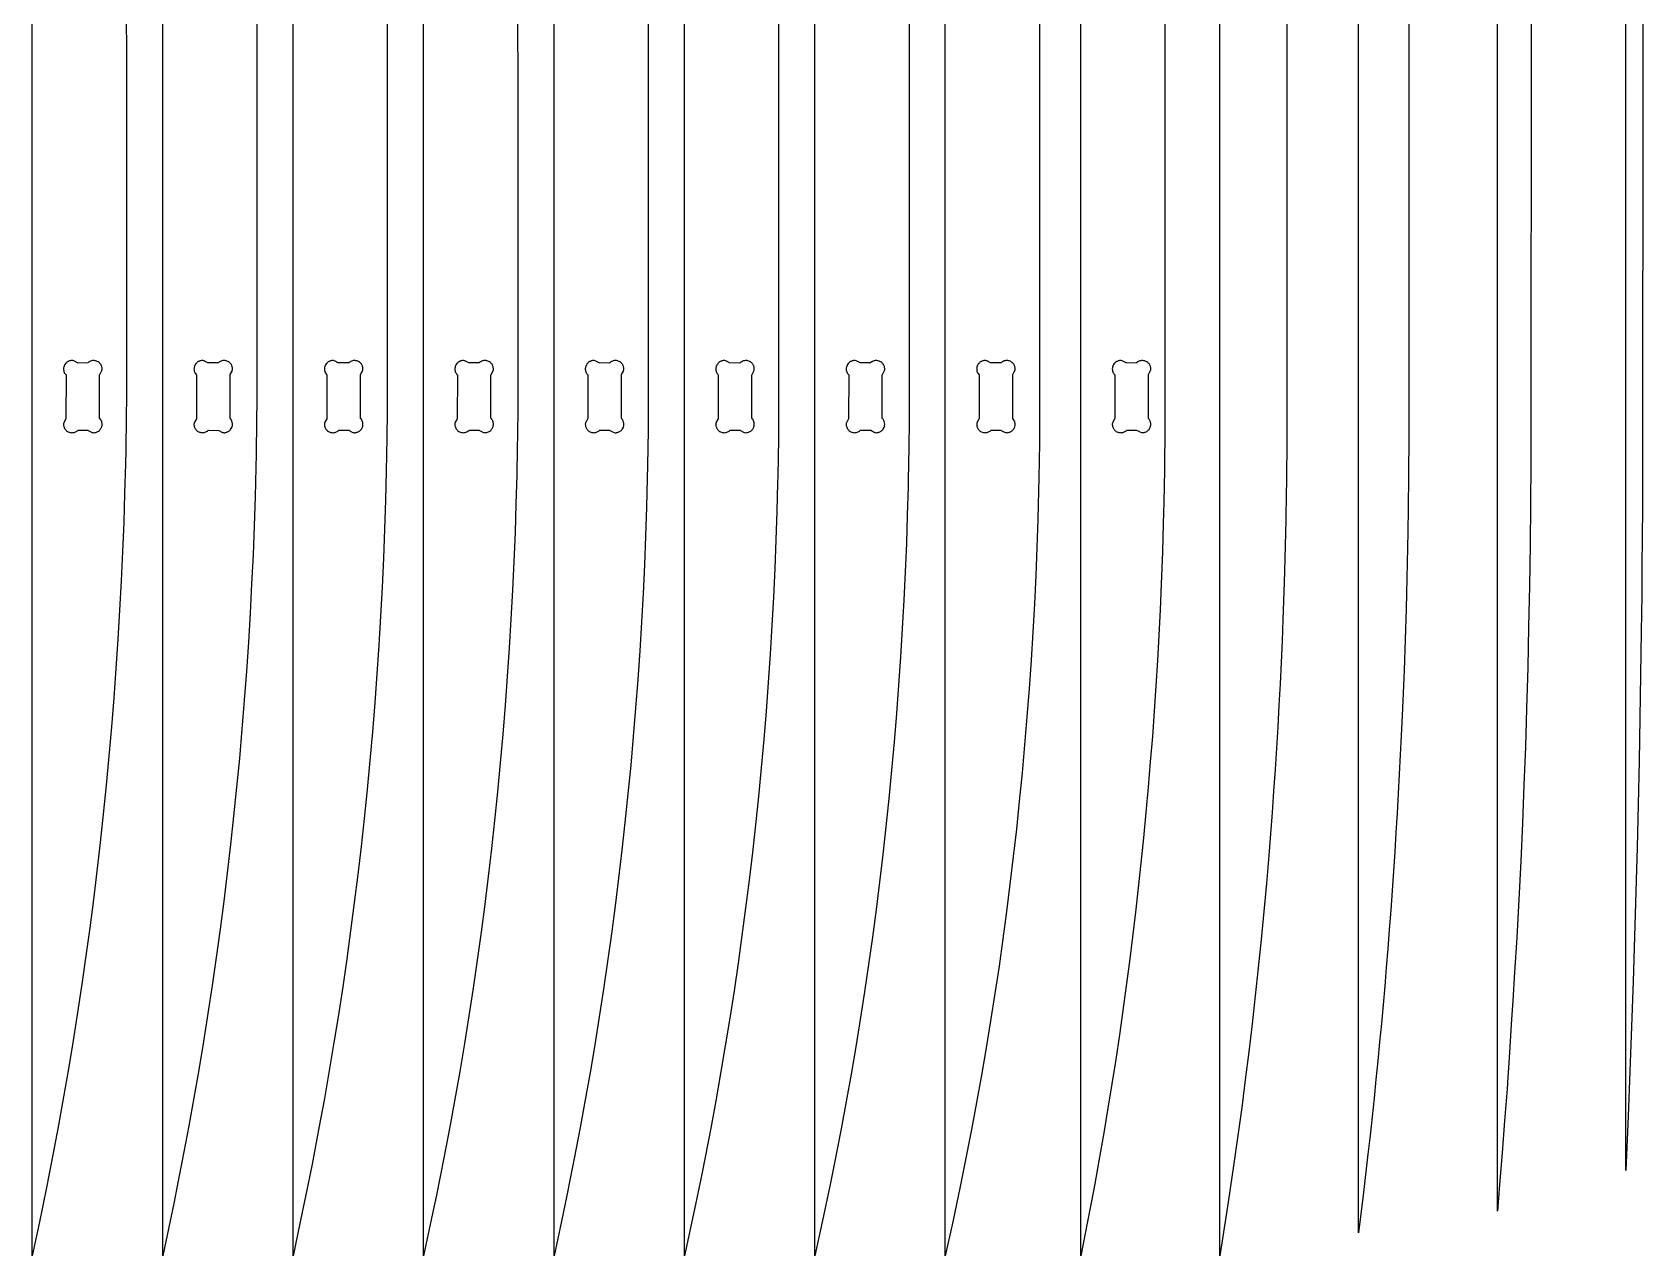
# Model space of a CAD drawing. Extents: x -1558 to 498, y -659 to 1005.
# Drawn here: x -456.2 to -169.1, y 552.1 to 770.1 of the extents above; entities that cross this region are included whole.
import ezdxf

# ---------------------------------------------------------------- set-up
doc = ezdxf.new("R2010")
doc.units = 0
doc.layers.get('0').update_dxf_attribs({"linetype": 'CONTINUOUS'})
doc.layers.add('SECTIONCUTEDGES', color=18, linetype='CONTINUOUS')

msp = doc.modelspace()

# ---------------------------------------------------------------- linework, layer by layer
msp.add_lwpolyline([(-424.79, 711.18), (-424.87, 711.21), (-425.44, 711.52), (-425.49, 711.54), (-425.63, 711.59), (-425.79, 711.61), (-425.94, 711.61), (-426.05, 711.6), (-426.16, 711.58), (-426.27, 711.55), (-426.37, 711.52), (-426.47, 711.47), (-426.57, 711.42), (-426.66, 711.36), (-426.75, 711.3), (-426.84, 711.23), (-426.92, 711.15), (-426.99, 711.07), (-427.1, 710.91), (-427.18, 710.77), (-427.25, 710.62), (-427.27, 710.54), (-427.31, 710.38), (-427.33, 710.22), (-427.34, 710.05), (-427.32, 709.89), (-427.29, 709.73), (-427.24, 709.58), (-427.18, 709.43), (-427.1, 709.3), (-426.97, 709.14), (-426.91, 709.08), (-426.9, 709.05), (-426.92, 701.25), (-427.25, 700.65), (-427.27, 700.61), (-427.32, 700.46), (-427.34, 700.3), (-427.34, 700.15), (-427.33, 700.04), (-427.31, 699.93), (-427.28, 699.83), (-427.24, 699.72), (-427.2, 699.62), (-427.15, 699.52), (-427.09, 699.43), (-427.02, 699.34), (-426.95, 699.25), (-426.88, 699.17), (-426.79, 699.1), (-426.64, 698.99), (-426.49, 698.91), (-426.34, 698.84), (-426.26, 698.82), (-426.1, 698.78), (-426.02, 698.77), (-425.86, 698.75), (-425.7, 698.76), (-425.54, 698.78), (-425.38, 698.82), (-425.23, 698.88), (-425.09, 698.95), (-424.95, 699.04), (-424.86, 699.12), (-424.81, 699.18), (-424.78, 699.19), (-422.94, 699.16), (-422.37, 698.84), (-422.23, 698.79), (-422.07, 698.76), (-421.97, 698.75), (-421.87, 698.75), (-421.76, 698.77), (-421.65, 698.79), (-421.54, 698.82), (-421.44, 698.85), (-421.34, 698.9), (-421.24, 698.95), (-421.15, 699), (-421.06, 699.07), (-420.97, 699.14), (-420.89, 699.22), (-420.82, 699.3), (-420.69, 699.48), (-420.6, 699.66), (-420.53, 699.85), (-420.49, 700.02), (-420.48, 700.16), (-420.48, 700.37), (-420.51, 700.58), (-420.57, 700.78), (-420.62, 700.91), (-420.77, 701.15), (-420.88, 701.26), (-420.91, 701.31), (-420.88, 709.15), (-420.56, 709.71), (-420.51, 709.86), (-420.48, 710.01), (-420.47, 710.17), (-420.48, 710.33), (-420.51, 710.44), (-420.53, 710.54), (-420.57, 710.65), (-420.61, 710.75), (-420.66, 710.85), (-420.72, 710.94), (-420.79, 711.03), (-420.86, 711.11), (-420.93, 711.19), (-421.02, 711.27), (-421.17, 711.38), (-421.32, 711.46), (-421.47, 711.52), (-421.63, 711.57), (-421.79, 711.6), (-421.87, 711.61), (-422.04, 711.61), (-422.2, 711.6), (-422.35, 711.57), (-422.51, 711.52), (-422.65, 711.45), (-422.79, 711.37), (-422.92, 711.28), (-423, 711.19), (-423.01, 711.18)], close=True)
at = {"layer": 'SECTIONCUTEDGES'}
for points in [[(-439.4, 834.26), (-439.39, 705.13), (-439.42, 701.6), (-439.51, 695.61), (-439.56, 693.2), (-439.7, 687.98), (-439.87, 682.77), (-440.07, 677.56), (-440.31, 672.35), (-440.59, 667.14), (-440.9, 661.93), (-441.25, 656.73), (-441.63, 651.52), (-442.05, 646.32), (-442.5, 641.13), (-442.99, 635.93), (-443.52, 630.74), (-444.07, 625.69), (-444.65, 620.63), (-445.27, 615.58), (-445.92, 610.53), (-446.61, 605.49), (-447.34, 600.45), (-448.1, 595.42), (-448.9, 590.4), (-449.73, 585.38), (-450.59, 580.36), (-451.5, 575.35), (-452.79, 568.51), (-453.64, 564.23), (-454.96, 557.81), (-456.17, 552.05), (-456.17, 988.21)], [(-416.15, 833.6), (-416.14, 704.41), (-416.17, 700.91), (-416.26, 694.94), (-416.31, 692.54), (-416.45, 687.35), (-416.62, 682.16), (-416.82, 676.97), (-417.06, 671.79), (-417.34, 666.6), (-417.65, 661.42), (-418, 656.24), (-418.38, 651.06), (-418.8, 645.89), (-419.25, 640.71), (-419.74, 635.55), (-420.27, 630.38), (-420.82, 625.34), (-421.4, 620.31), (-422.02, 615.28), (-422.67, 610.26), (-423.36, 605.24), (-424.09, 600.23), (-424.85, 595.22), (-425.65, 590.22), (-426.48, 585.22), (-427.34, 580.23), (-428.25, 575.24), (-429.42, 569.05), (-430.14, 565.39), (-430.96, 561.4), (-431.6, 558.3), (-432.92, 552.05), (-432.92, 986.17)], [(-392.9, 832.29), (-392.89, 703.7), (-392.9, 702.54), (-392.95, 697.85), (-393.06, 691.88), (-393.2, 686.72), (-393.37, 681.55), (-393.57, 676.39), (-393.81, 671.23), (-394.09, 666.07), (-394.4, 660.91), (-394.75, 655.75), (-395.13, 650.6), (-395.55, 645.45), (-396, 640.3), (-396.49, 635.16), (-397.02, 630.02), (-397.57, 625), (-398.15, 620), (-398.77, 614.99), (-399.42, 609.99), (-400.11, 604.99), (-400.84, 600), (-401.6, 595.02), (-402.4, 590.04), (-403.23, 585.07), (-404.09, 580.1), (-405, 575.14), (-406.29, 568.36), (-407.39, 562.9), (-408.03, 559.81), (-409.67, 552.05), (-409.67, 984.14)], [(-369.65, 830.32), (-369.64, 702.99), (-369.69, 698.35), (-369.72, 695.98), (-369.81, 691.23), (-369.95, 686.08), (-370.12, 680.94), (-370.32, 675.81), (-370.56, 670.67), (-370.84, 665.53), (-371.15, 660.4), (-371.5, 655.27), (-371.88, 650.14), (-372.3, 645.01), (-372.75, 639.89), (-373.24, 634.77), (-373.77, 629.65), (-374.32, 624.66), (-374.9, 619.68), (-375.52, 614.7), (-376.17, 609.72), (-376.86, 604.75), (-377.59, 599.78), (-378.35, 594.82), (-379.15, 589.86), (-379.98, 584.91), (-380.85, 579.97), (-381.75, 575.03), (-382.8, 569.49), (-384.14, 562.85), (-385, 558.75), (-386.42, 552.05), (-386.42, 982.11)], [(-346.39, 828.72), (-346.39, 702.27), (-346.42, 699.2), (-346.51, 692.93), (-346.56, 690.57), (-346.7, 685.45), (-346.87, 680.34), (-347.07, 675.22), (-347.31, 670.11), (-347.59, 665), (-347.9, 659.89), (-348.25, 654.78), (-348.63, 649.68), (-349.05, 644.58), (-349.5, 639.48), (-349.99, 634.38), (-350.52, 629.29), (-351.07, 624.32), (-351.65, 619.36), (-352.27, 614.4), (-352.92, 609.45), (-353.61, 604.5), (-354.34, 599.55), (-355.1, 594.62), (-355.9, 589.68), (-356.73, 584.75), (-357.6, 579.83), (-358.5, 574.92), (-359.55, 569.41), (-360.27, 565.8), (-360.89, 562.8), (-361.85, 558.21), (-363.17, 552.05), (-363.17, 980.07)], [(-323.15, 827.9), (-323.15, 701.45), (-323.18, 697.62), (-323.29, 690.98), (-323.31, 689.81), (-323.45, 684.72), (-323.62, 679.63), (-323.82, 674.54), (-324.06, 669.46), (-324.34, 664.38), (-324.65, 659.3), (-325, 654.22), (-325.38, 649.14), (-325.8, 644.07), (-326.25, 639), (-326.74, 633.93), (-327.27, 628.87), (-327.82, 623.93), (-328.4, 618.99), (-329.02, 614.06), (-329.67, 609.13), (-330.36, 604.21), (-331.09, 599.29), (-331.85, 594.38), (-332.65, 589.48), (-333.48, 584.57), (-334.35, 579.68), (-335.25, 574.79), (-336.78, 566.92), (-337.96, 561.22), (-338.6, 558.18), (-339.92, 552.05), (-339.92, 977.72)], [(-299.9, 825.89), (-299.9, 700.73), (-299.94, 696.17), (-300.04, 690.32), (-300.06, 689.15), (-300.2, 684.08), (-300.37, 679.02), (-300.57, 673.96), (-300.81, 668.9), (-301.09, 663.84), (-301.4, 658.79), (-301.75, 653.73), (-302.13, 648.68), (-302.55, 643.63), (-303, 638.59), (-303.49, 633.54), (-304.02, 628.51), (-304.57, 623.59), (-305.15, 618.67), (-305.77, 613.77), (-306.42, 608.86), (-307.11, 603.96), (-307.84, 599.07), (-308.6, 594.18), (-309.4, 589.3), (-310.23, 584.42), (-311.1, 579.55), (-312, 574.68), (-313.17, 568.64), (-313.89, 565.07), (-315.14, 559.16), (-316.68, 552.05), (-316.68, 975.69)], [(-276.65, 825.06), (-276.65, 699.91), (-276.67, 696.88), (-276.77, 690.71), (-276.81, 688.39), (-276.95, 683.35), (-277.12, 678.32), (-277.32, 673.28), (-277.56, 668.25), (-277.84, 663.22), (-278.15, 658.19), (-278.5, 653.17), (-278.88, 648.14), (-279.3, 643.12), (-279.75, 638.11), (-280.24, 633.09), (-280.77, 628.08), (-281.31, 623.19), (-281.9, 618.31), (-282.52, 613.43), (-283.17, 608.55), (-283.86, 603.68), (-284.59, 598.81), (-285.35, 593.95), (-286.15, 589.09), (-286.98, 584.24), (-287.85, 579.4), (-288.75, 574.56), (-290.04, 567.95), (-290.77, 564.4), (-292.1, 558.12), (-293.43, 552.05), (-293.43, 973.33)], [(-254.32, 823.05), (-254.32, 698.55), (-254.37, 693.4), (-254.39, 692.11), (-254.49, 686.39), (-254.59, 682.59), (-254.74, 677.52), (-254.96, 671.73), (-255.15, 667.2), (-255.38, 662.68), (-255.63, 658.15), (-255.9, 653.63), (-256.2, 649.11), (-256.53, 644.59), (-256.89, 640.08), (-257.27, 635.56), (-257.67, 631.05), (-258.1, 626.54), (-258.56, 622.04), (-259.03, 617.65), (-259.53, 613.27), (-260.05, 608.89), (-260.6, 604.52), (-261.18, 600.14), (-261.78, 595.77), (-262.4, 591.41), (-263.06, 587.05), (-263.74, 582.69), (-264.44, 578.34), (-265.17, 573.99), (-266.05, 568.96), (-266.79, 564.87), (-267.43, 561.47), (-268.12, 557.88), (-269.26, 552.05), (-269.26, 971.3)], [(-232.56, 820.33), (-232.56, 697.72), (-232.62, 689.91), (-232.65, 687.96), (-232.74, 683.22), (-232.9, 676.26), (-233.02, 672.08), (-233.25, 665.47), (-233.4, 661.65), (-233.57, 657.82), (-233.76, 653.99), (-233.96, 650.17), (-234.17, 646.34), (-234.4, 642.52), (-234.65, 638.7), (-234.91, 634.87), (-235.18, 631.05), (-235.47, 627.23), (-235.78, 623.42), (-236.2, 618.41), (-236.65, 613.4), (-237.13, 608.4), (-237.64, 603.4), (-238.18, 598.41), (-238.74, 593.41), (-239.34, 588.43), (-239.96, 583.44), (-240.6, 578.46), (-241.28, 573.48), (-241.98, 568.5), (-243.01, 561.62), (-243.3, 559.7), (-244.51, 552.05), (-244.51, 967.09)], [(-210.8, 817.72), (-210.8, 698.17), (-210.85, 691.01), (-210.91, 685.29), (-210.98, 681), (-211.09, 675.54), (-211.16, 672.81), (-211.3, 667.36), (-211.47, 661.9), (-211.67, 656.45), (-211.77, 653.72), (-212, 648.27), (-212.16, 644.81), (-212.33, 641.35), (-212.51, 637.89), (-212.7, 634.43), (-212.9, 630.97), (-213.11, 627.51), (-213.33, 624.05), (-213.56, 620.59), (-213.79, 617.14), (-214.04, 613.68), (-214.3, 610.23), (-214.57, 606.77), (-214.84, 603.44), (-215.12, 600.11), (-215.41, 596.78), (-215.71, 593.45), (-216.02, 590.12), (-216.34, 586.79), (-216.68, 583.46), (-217.02, 580.14), (-217.37, 576.81), (-217.73, 573.49), (-218.1, 570.17), (-218.95, 562.83), (-219.77, 556.14), (-219.77, 960.82)], [(-189.03, 809.61), (-188.99, 763.61), (-189.05, 705.28), (-189.09, 693.33), (-189.14, 686.04), (-189.21, 678.75), (-189.32, 671.46), (-189.46, 664.17), (-189.63, 656.88), (-189.83, 649.59), (-190.04, 642.78), (-190.29, 635.97), (-190.57, 629.17), (-190.88, 622.36), (-191.22, 615.56), (-191.59, 608.76), (-191.96, 602.62), (-192.27, 597.51), (-192.49, 594.2), (-192.95, 587.32), (-193.19, 583.89), (-193.3, 581.78), (-193.74, 576.09), (-194.18, 570.41), (-194.64, 564.75), (-195.02, 560.02), (-195.02, 952.64)], [(-169.23, 818.12), (-169.12, 759.6), (-169.14, 695.65), (-169.16, 690.47), (-169.18, 685.29), (-169.22, 680.11), (-169.26, 674.93), (-169.31, 669.75), (-169.39, 663.31), (-169.5, 655.61), (-169.63, 647.91), (-169.78, 640.21), (-169.95, 632.51), (-170.14, 624.81), (-170.24, 620.96), (-170.47, 612.95), (-170.59, 608.95), (-170.84, 600.93), (-171.11, 592.92), (-171.4, 584.92), (-171.72, 576.91), (-172.12, 567.28), (-172.12, 944.03)]]:
    msp.add_lwpolyline(points, dxfattribs=at)
for points in [[(-450.53, 699.83), (-450.49, 699.72), (-450.45, 699.62), (-450.4, 699.52), (-450.34, 699.43), (-450.27, 699.34), (-450.2, 699.25), (-450.13, 699.17), (-450.04, 699.1), (-449.89, 698.99), (-449.74, 698.91), (-449.59, 698.84), (-449.43, 698.8), (-449.27, 698.77), (-449.11, 698.75), (-448.95, 698.76), (-448.87, 698.77), (-448.71, 698.8), (-448.55, 698.85), (-448.41, 698.91), (-448.34, 698.95), (-448.2, 699.04), (-448.12, 699.11), (-448.05, 699.19), (-446.27, 699.19), (-446.19, 699.16), (-445.63, 698.85), (-445.54, 698.81), (-445.35, 698.76), (-445.2, 698.75), (-445, 698.77), (-444.85, 698.8), (-444.7, 698.85), (-444.62, 698.88), (-444.48, 698.95), (-444.35, 699.04), (-444.2, 699.16), (-444.12, 699.24), (-444.05, 699.33), (-443.98, 699.42), (-443.92, 699.52), (-443.87, 699.62), (-443.82, 699.72), (-443.78, 699.83), (-443.76, 699.94), (-443.73, 700.06), (-443.72, 700.17), (-443.72, 700.37), (-443.74, 700.53), (-443.78, 700.69), (-443.84, 700.85), (-443.92, 701), (-443.96, 701.07), (-444.06, 701.2), (-444.13, 701.26), (-444.16, 701.31), (-444.16, 709.08), (-444.14, 709.13), (-443.81, 709.71), (-443.76, 709.86), (-443.73, 710.01), (-443.72, 710.17), (-443.73, 710.33), (-443.76, 710.44), (-443.78, 710.54), (-443.82, 710.65), (-443.86, 710.75), (-443.91, 710.85), (-443.97, 710.94), (-444.04, 711.03), (-444.11, 711.11), (-444.18, 711.19), (-444.27, 711.27), (-444.42, 711.38), (-444.57, 711.46), (-444.72, 711.52), (-444.88, 711.57), (-444.96, 711.59), (-445.12, 711.61), (-445.29, 711.61), (-445.45, 711.6), (-445.6, 711.57), (-445.76, 711.52), (-445.9, 711.45), (-445.97, 711.41), (-446.11, 711.33), (-446.19, 711.26), (-446.26, 711.18), (-448.03, 711.17), (-448.12, 711.2), (-448.64, 711.5), (-448.78, 711.56), (-448.93, 711.6), (-448.99, 711.61), (-449.14, 711.62), (-449.3, 711.6), (-449.41, 711.58), (-449.52, 711.55), (-449.62, 711.52), (-449.72, 711.47), (-449.82, 711.42), (-449.91, 711.36), (-450, 711.3), (-450.09, 711.23), (-450.17, 711.15), (-450.24, 711.07), (-450.35, 710.91), (-450.43, 710.77), (-450.5, 710.62), (-450.55, 710.46), (-450.58, 710.3), (-450.59, 710.13), (-450.58, 709.97), (-450.56, 709.81), (-450.52, 709.66), (-450.46, 709.51), (-450.39, 709.36), (-450.3, 709.23), (-450.17, 709.1), (-450.15, 709.05), (-450.16, 701.26), (-450.5, 700.65), (-450.55, 700.51), (-450.58, 700.36), (-450.59, 700.25), (-450.59, 700.15), (-450.58, 700.04), (-450.56, 699.93)], [(-403.84, 699.43), (-403.77, 699.34), (-403.7, 699.25), (-403.63, 699.17), (-403.54, 699.1), (-403.39, 698.99), (-403.24, 698.91), (-403.09, 698.84), (-402.93, 698.8), (-402.77, 698.77), (-402.61, 698.75), (-402.53, 698.75), (-402.37, 698.77), (-402.21, 698.8), (-402.05, 698.85), (-401.98, 698.88), (-401.84, 698.95), (-401.7, 699.04), (-401.63, 699.11), (-401.58, 699.17), (-401.54, 699.19), (-399.74, 699.18), (-399.7, 699.16), (-399.17, 698.87), (-399.03, 698.81), (-398.88, 698.77), (-398.77, 698.75), (-398.62, 698.75), (-398.51, 698.77), (-398.4, 698.79), (-398.29, 698.82), (-398.19, 698.85), (-398.09, 698.9), (-397.99, 698.95), (-397.9, 699), (-397.81, 699.07), (-397.72, 699.14), (-397.64, 699.22), (-397.57, 699.3), (-397.5, 699.39), (-397.42, 699.53), (-397.34, 699.67), (-397.31, 699.75), (-397.26, 699.91), (-397.23, 700.07), (-397.22, 700.23), (-397.23, 700.4), (-397.25, 700.56), (-397.29, 700.71), (-397.35, 700.86), (-397.42, 701), (-397.51, 701.14), (-397.57, 701.21), (-397.64, 701.27), (-397.66, 701.31), (-397.65, 709.1), (-397.59, 709.23), (-397.31, 709.71), (-397.29, 709.76), (-397.25, 709.91), (-397.24, 709.96), (-397.22, 710.11), (-397.22, 710.22), (-397.24, 710.33), (-397.26, 710.44), (-397.28, 710.54), (-397.32, 710.65), (-397.36, 710.75), (-397.41, 710.85), (-397.47, 710.94), (-397.54, 711.03), (-397.61, 711.11), (-397.68, 711.19), (-397.77, 711.27), (-397.85, 711.33), (-397.99, 711.42), (-398.14, 711.49), (-398.3, 711.55), (-398.46, 711.59), (-398.62, 711.61), (-398.79, 711.61), (-398.95, 711.6), (-399.1, 711.57), (-399.26, 711.52), (-399.4, 711.45), (-399.47, 711.41), (-399.61, 711.33), (-399.77, 711.18), (-401.57, 711.18), (-401.62, 711.21), (-402.19, 711.52), (-402.33, 711.58), (-402.49, 711.61), (-402.54, 711.61), (-402.69, 711.61), (-402.8, 711.6), (-402.91, 711.58), (-403.02, 711.55), (-403.12, 711.52), (-403.22, 711.47), (-403.32, 711.42), (-403.41, 711.36), (-403.5, 711.3), (-403.59, 711.23), (-403.67, 711.15), (-403.74, 711.07), (-403.85, 710.91), (-403.9, 710.84), (-403.97, 710.69), (-404.02, 710.54), (-404.06, 710.38), (-404.08, 710.3), (-404.09, 710.13), (-404.08, 709.97), (-404.06, 709.81), (-404.04, 709.73), (-403.99, 709.58), (-403.93, 709.43), (-403.85, 709.3), (-403.71, 709.13), (-403.66, 709.09), (-403.65, 709.06), (-403.65, 701.29), (-403.67, 701.25), (-404, 700.65), (-404.05, 700.51), (-404.08, 700.36), (-404.09, 700.2), (-404.08, 700.04), (-404.06, 699.93), (-404.03, 699.83), (-403.99, 699.72), (-403.95, 699.62), (-403.9, 699.52)], [(-380.59, 699.43), (-380.52, 699.34), (-380.45, 699.25), (-380.38, 699.17), (-380.29, 699.1), (-380.14, 698.99), (-379.99, 698.91), (-379.84, 698.84), (-379.68, 698.8), (-379.52, 698.77), (-379.36, 698.75), (-379.2, 698.76), (-379.04, 698.78), (-378.88, 698.82), (-378.73, 698.88), (-378.66, 698.91), (-378.52, 699), (-378.38, 699.11), (-378.32, 699.17), (-378.28, 699.19), (-376.52, 699.19), (-376.44, 699.16), (-375.88, 698.85), (-375.69, 698.78), (-375.6, 698.76), (-375.5, 698.75), (-375.33, 698.76), (-375.17, 698.78), (-375.02, 698.82), (-374.87, 698.88), (-374.73, 698.95), (-374.6, 699.04), (-374.45, 699.16), (-374.37, 699.24), (-374.3, 699.33), (-374.23, 699.42), (-374.17, 699.52), (-374.12, 699.62), (-374.07, 699.72), (-374.03, 699.83), (-374.01, 699.94), (-373.99, 700.06), (-373.97, 700.17), (-373.97, 700.37), (-373.99, 700.53), (-374.03, 700.69), (-374.09, 700.85), (-374.17, 701), (-374.26, 701.14), (-374.34, 701.23), (-374.4, 701.28), (-374.41, 701.31), (-374.41, 709.05), (-374.39, 709.12), (-374.09, 709.67), (-374.02, 709.81), (-374.01, 709.86), (-373.98, 710.01), (-373.97, 710.17), (-373.99, 710.33), (-374.01, 710.44), (-374.03, 710.54), (-374.07, 710.65), (-374.11, 710.75), (-374.16, 710.85), (-374.22, 710.94), (-374.29, 711.03), (-374.36, 711.11), (-374.43, 711.19), (-374.52, 711.27), (-374.67, 711.38), (-374.82, 711.46), (-374.97, 711.52), (-375.13, 711.57), (-375.29, 711.6), (-375.37, 711.61), (-375.54, 711.61), (-375.7, 711.6), (-375.78, 711.59), (-375.93, 711.55), (-376.08, 711.49), (-376.22, 711.41), (-376.29, 711.37), (-376.44, 711.25), (-376.51, 711.18), (-378.34, 711.19), (-378.94, 711.52), (-378.99, 711.54), (-379.13, 711.59), (-379.29, 711.61), (-379.44, 711.61), (-379.55, 711.6), (-379.66, 711.58), (-379.77, 711.55), (-379.87, 711.52), (-379.97, 711.47), (-380.07, 711.42), (-380.16, 711.36), (-380.25, 711.3), (-380.34, 711.23), (-380.42, 711.15), (-380.49, 711.07), (-380.6, 710.91), (-380.65, 710.84), (-380.72, 710.69), (-380.77, 710.54), (-380.81, 710.38), (-380.84, 710.22), (-380.84, 710.05), (-380.82, 709.89), (-380.81, 709.81), (-380.77, 709.66), (-380.71, 709.51), (-380.64, 709.36), (-380.55, 709.23), (-380.47, 709.14), (-380.44, 709.11), (-380.41, 709.08), (-380.4, 709.05), (-380.42, 701.25), (-380.5, 701.1), (-380.68, 700.78), (-380.77, 700.61), (-380.82, 700.46), (-380.84, 700.3), (-380.84, 700.15), (-380.83, 700.04), (-380.81, 699.93), (-380.78, 699.83), (-380.74, 699.72), (-380.7, 699.62), (-380.65, 699.52)], [(-357.34, 699.43), (-357.27, 699.34), (-357.2, 699.25), (-357.13, 699.17), (-357.04, 699.1), (-356.89, 698.99), (-356.74, 698.91), (-356.59, 698.84), (-356.43, 698.8), (-356.35, 698.78), (-356.19, 698.76), (-356.03, 698.75), (-355.87, 698.77), (-355.79, 698.78), (-355.63, 698.82), (-355.48, 698.88), (-355.34, 698.95), (-355.2, 699.04), (-355.11, 699.12), (-355.05, 699.19), (-355.03, 699.19), (-353.26, 699.19), (-353.21, 699.17), (-352.75, 698.92), (-352.57, 698.82), (-352.43, 698.78), (-352.27, 698.75), (-352.12, 698.75), (-352.01, 698.77), (-351.9, 698.79), (-351.79, 698.82), (-351.69, 698.85), (-351.59, 698.9), (-351.49, 698.95), (-351.4, 699), (-351.31, 699.07), (-351.22, 699.14), (-351.14, 699.22), (-351.07, 699.3), (-350.96, 699.44), (-350.81, 699.75), (-350.75, 699.96), (-350.73, 700.19), (-350.73, 700.43), (-350.76, 700.58), (-350.85, 700.87), (-350.97, 701.08), (-351.15, 701.29), (-351.16, 701.31), (-351.16, 709.07), (-351.14, 709.13), (-350.81, 709.71), (-350.76, 709.86), (-350.73, 710.01), (-350.72, 710.17), (-350.74, 710.33), (-350.76, 710.44), (-350.78, 710.54), (-350.82, 710.65), (-350.86, 710.75), (-350.92, 710.85), (-350.97, 710.94), (-351.04, 711.03), (-351.11, 711.11), (-351.19, 711.19), (-351.27, 711.27), (-351.42, 711.38), (-351.57, 711.46), (-351.72, 711.52), (-351.88, 711.57), (-352.04, 711.6), (-352.2, 711.61), (-352.37, 711.61), (-352.45, 711.6), (-352.6, 711.57), (-352.76, 711.52), (-352.9, 711.45), (-353.04, 711.37), (-353.19, 711.26), (-353.25, 711.19), (-353.28, 711.17), (-355.05, 711.18), (-355.12, 711.21), (-355.69, 711.52), (-355.83, 711.58), (-355.99, 711.61), (-356.04, 711.61), (-356.19, 711.61), (-356.3, 711.6), (-356.41, 711.58), (-356.52, 711.55), (-356.62, 711.52), (-356.72, 711.47), (-356.82, 711.42), (-356.91, 711.36), (-357, 711.3), (-357.09, 711.23), (-357.17, 711.15), (-357.24, 711.07), (-357.31, 710.98), (-357.4, 710.84), (-357.47, 710.69), (-357.52, 710.54), (-357.55, 710.46), (-357.58, 710.3), (-357.59, 710.22), (-357.59, 710.05), (-357.58, 709.89), (-357.54, 709.73), (-357.49, 709.58), (-357.43, 709.43), (-357.39, 709.36), (-357.3, 709.23), (-357.22, 709.14), (-357.18, 709.11), (-357.15, 709.07), (-357.15, 709.05), (-357.15, 701.29), (-357.2, 701.18), (-357.47, 700.7), (-357.54, 700.56), (-357.58, 700.41), (-357.59, 700.25), (-357.58, 700.04), (-357.56, 699.93), (-357.53, 699.83), (-357.49, 699.72), (-357.45, 699.62), (-357.4, 699.52)], [(-334.34, 700.15), (-334.33, 700.04), (-334.31, 699.93), (-334.28, 699.83), (-334.24, 699.72), (-334.2, 699.62), (-334.15, 699.52), (-334.09, 699.43), (-334.02, 699.34), (-333.95, 699.25), (-333.88, 699.17), (-333.79, 699.1), (-333.64, 698.99), (-333.49, 698.91), (-333.34, 698.84), (-333.19, 698.8), (-333.02, 698.77), (-332.94, 698.76), (-332.78, 698.75), (-332.62, 698.77), (-332.54, 698.78), (-332.38, 698.82), (-332.23, 698.88), (-332.09, 698.95), (-331.95, 699.04), (-331.86, 699.12), (-331.8, 699.19), (-331.78, 699.19), (-329.98, 699.18), (-329.94, 699.16), (-329.38, 698.85), (-329.2, 698.78), (-329, 698.75), (-328.83, 698.76), (-328.67, 698.78), (-328.52, 698.82), (-328.37, 698.88), (-328.23, 698.95), (-328.1, 699.04), (-327.95, 699.16), (-327.87, 699.24), (-327.8, 699.33), (-327.73, 699.42), (-327.67, 699.52), (-327.62, 699.62), (-327.57, 699.72), (-327.53, 699.83), (-327.51, 699.94), (-327.49, 700.06), (-327.47, 700.17), (-327.47, 700.37), (-327.5, 700.53), (-327.53, 700.69), (-327.59, 700.85), (-327.67, 701), (-327.76, 701.14), (-327.84, 701.23), (-327.9, 701.29), (-327.91, 701.31), (-327.91, 709.09), (-327.88, 709.14), (-327.61, 709.62), (-327.54, 709.76), (-327.5, 709.91), (-327.47, 710.06), (-327.47, 710.22), (-327.49, 710.33), (-327.51, 710.44), (-327.53, 710.54), (-327.57, 710.65), (-327.61, 710.75), (-327.67, 710.85), (-327.72, 710.94), (-327.79, 711.03), (-327.86, 711.11), (-327.94, 711.19), (-328.02, 711.27), (-328.17, 711.38), (-328.32, 711.46), (-328.47, 711.52), (-328.63, 711.57), (-328.79, 711.6), (-328.95, 711.61), (-329.12, 711.61), (-329.28, 711.59), (-329.43, 711.55), (-329.58, 711.49), (-329.72, 711.41), (-329.79, 711.37), (-330.03, 711.17), (-331.87, 711.21), (-332.44, 711.52), (-332.58, 711.58), (-332.74, 711.61), (-332.89, 711.62), (-333.05, 711.6), (-333.16, 711.58), (-333.27, 711.55), (-333.37, 711.52), (-333.47, 711.47), (-333.57, 711.42), (-333.66, 711.36), (-333.75, 711.3), (-333.84, 711.23), (-333.92, 711.15), (-333.99, 711.07), (-334.06, 710.98), (-334.15, 710.84), (-334.22, 710.69), (-334.25, 710.62), (-334.3, 710.46), (-334.33, 710.3), (-334.34, 710.13), (-334.34, 710.05), (-334.33, 709.89), (-334.29, 709.73), (-334.27, 709.66), (-334.21, 709.51), (-334.14, 709.36), (-334.05, 709.23), (-333.99, 709.15), (-333.91, 709.08), (-333.9, 709.05), (-333.9, 701.3), (-333.92, 701.24), (-334.2, 700.74), (-334.27, 700.61), (-334.29, 700.56), (-334.33, 700.41), (-334.34, 700.25)], [(-310.84, 699.43), (-310.77, 699.34), (-310.7, 699.25), (-310.63, 699.17), (-310.54, 699.1), (-310.39, 698.99), (-310.24, 698.91), (-310.09, 698.84), (-309.94, 698.8), (-309.77, 698.77), (-309.61, 698.75), (-309.45, 698.76), (-309.29, 698.78), (-309.13, 698.82), (-308.98, 698.88), (-308.84, 698.95), (-308.7, 699.04), (-308.55, 699.19), (-308.54, 699.19), (-306.77, 699.19), (-306.73, 699.18), (-306.12, 698.84), (-305.98, 698.79), (-305.88, 698.77), (-305.72, 698.75), (-305.62, 698.75), (-305.51, 698.77), (-305.4, 698.79), (-305.29, 698.82), (-305.19, 698.85), (-305.09, 698.9), (-304.99, 698.95), (-304.9, 699), (-304.81, 699.07), (-304.72, 699.14), (-304.64, 699.22), (-304.57, 699.3), (-304.42, 699.52), (-304.34, 699.69), (-304.28, 699.84), (-304.24, 700.04), (-304.23, 700.27), (-304.24, 700.5), (-304.3, 700.73), (-304.32, 700.8), (-304.43, 701.02), (-304.52, 701.15), (-304.57, 701.21), (-304.64, 701.27), (-304.66, 701.3), (-304.66, 709.09), (-304.63, 709.14), (-304.31, 709.71), (-304.26, 709.86), (-304.23, 710.01), (-304.22, 710.11), (-304.22, 710.22), (-304.24, 710.33), (-304.26, 710.44), (-304.28, 710.54), (-304.32, 710.65), (-304.36, 710.75), (-304.42, 710.85), (-304.47, 710.94), (-304.54, 711.03), (-304.61, 711.11), (-304.69, 711.19), (-304.77, 711.27), (-304.92, 711.38), (-305.07, 711.46), (-305.22, 711.52), (-305.38, 711.57), (-305.46, 711.59), (-305.62, 711.61), (-305.79, 711.61), (-305.95, 711.6), (-306.03, 711.59), (-306.18, 711.55), (-306.33, 711.49), (-306.47, 711.41), (-306.54, 711.37), (-306.69, 711.26), (-306.75, 711.19), (-306.77, 711.18), (-308.55, 711.18), (-308.6, 711.2), (-309.19, 711.52), (-309.33, 711.58), (-309.49, 711.61), (-309.64, 711.62), (-309.8, 711.6), (-309.91, 711.58), (-310.02, 711.55), (-310.12, 711.52), (-310.22, 711.47), (-310.32, 711.42), (-310.41, 711.36), (-310.5, 711.3), (-310.59, 711.23), (-310.67, 711.15), (-310.74, 711.07), (-310.85, 710.91), (-310.93, 710.77), (-311, 710.62), (-311.05, 710.46), (-311.08, 710.3), (-311.09, 710.13), (-311.09, 710.05), (-311.08, 709.89), (-311.04, 709.73), (-310.99, 709.58), (-310.93, 709.43), (-310.85, 709.3), (-310.7, 709.12), (-310.68, 709.11), (-310.65, 709.06), (-310.66, 701.27), (-310.68, 701.22), (-311, 700.65), (-311.04, 700.56), (-311.08, 700.41), (-311.09, 700.3), (-311.09, 700.15), (-311.08, 700.04), (-311.06, 699.93), (-311.03, 699.83), (-310.99, 699.72), (-310.95, 699.62), (-310.9, 699.52)], [(-287.59, 699.43), (-287.52, 699.34), (-287.45, 699.25), (-287.38, 699.17), (-287.29, 699.1), (-287.14, 698.99), (-286.99, 698.91), (-286.84, 698.84), (-286.69, 698.8), (-286.52, 698.77), (-286.36, 698.75), (-286.2, 698.76), (-286.04, 698.78), (-285.88, 698.82), (-285.73, 698.88), (-285.59, 698.95), (-285.45, 699.04), (-285.38, 699.1), (-285.29, 699.19), (-283.51, 699.19), (-283.46, 699.17), (-282.87, 698.84), (-282.73, 698.79), (-282.58, 698.76), (-282.42, 698.75), (-282.26, 698.77), (-282.15, 698.79), (-282.04, 698.82), (-281.94, 698.85), (-281.84, 698.9), (-281.74, 698.95), (-281.65, 699), (-281.56, 699.07), (-281.47, 699.14), (-281.39, 699.22), (-281.32, 699.3), (-281.17, 699.52), (-281.1, 699.66), (-281.05, 699.8), (-281, 700.01), (-280.98, 700.16), (-280.99, 700.42), (-281.04, 700.7), (-281.14, 700.94), (-281.25, 701.12), (-281.41, 701.3), (-281.41, 701.31), (-281.41, 709.08), (-281.39, 709.13), (-281.14, 709.58), (-281.04, 709.76), (-281, 709.91), (-280.97, 710.06), (-280.97, 710.22), (-280.99, 710.33), (-281.01, 710.44), (-281.03, 710.54), (-281.07, 710.65), (-281.11, 710.75), (-281.17, 710.85), (-281.22, 710.94), (-281.29, 711.03), (-281.36, 711.11), (-281.44, 711.19), (-281.52, 711.27), (-281.61, 711.33), (-281.74, 711.42), (-281.89, 711.49), (-282.05, 711.55), (-282.13, 711.57), (-282.29, 711.6), (-282.45, 711.61), (-282.62, 711.61), (-282.78, 711.59), (-282.93, 711.55), (-283.08, 711.49), (-283.22, 711.41), (-283.36, 711.33), (-283.44, 711.26), (-283.49, 711.19), (-283.52, 711.18), (-285.31, 711.18), (-285.37, 711.2), (-285.89, 711.5), (-285.99, 711.54), (-286.14, 711.59), (-286.24, 711.61), (-286.39, 711.62), (-286.55, 711.6), (-286.66, 711.58), (-286.77, 711.55), (-286.87, 711.52), (-286.97, 711.47), (-287.07, 711.42), (-287.17, 711.36), (-287.25, 711.3), (-287.34, 711.23), (-287.42, 711.15), (-287.49, 711.07), (-287.6, 710.91), (-287.68, 710.77), (-287.75, 710.62), (-287.8, 710.46), (-287.83, 710.3), (-287.84, 710.13), (-287.83, 709.97), (-287.81, 709.81), (-287.79, 709.73), (-287.74, 709.58), (-287.68, 709.43), (-287.6, 709.3), (-287.4, 709.05), (-287.4, 701.31), (-287.41, 701.27), (-287.45, 701.18), (-287.77, 700.61), (-287.82, 700.46), (-287.83, 700.41), (-287.84, 700.25), (-287.84, 700.15), (-287.83, 700.04), (-287.81, 699.93), (-287.78, 699.83), (-287.74, 699.72), (-287.7, 699.62), (-287.65, 699.52)], [(-261.13, 711.18), (-261.19, 711.2), (-261.77, 711.52), (-261.92, 711.58), (-262.07, 711.61), (-262.22, 711.62), (-262.38, 711.6), (-262.49, 711.58), (-262.6, 711.55), (-262.7, 711.52), (-262.8, 711.47), (-262.9, 711.42), (-263, 711.36), (-263.08, 711.3), (-263.17, 711.23), (-263.25, 711.15), (-263.32, 711.07), (-263.43, 710.91), (-263.52, 710.77), (-263.58, 710.62), (-263.63, 710.46), (-263.66, 710.3), (-263.67, 710.13), (-263.66, 709.97), (-263.66, 709.89), (-263.62, 709.73), (-263.57, 709.58), (-263.51, 709.43), (-263.47, 709.36), (-263.38, 709.23), (-263.31, 709.15), (-263.24, 709.09), (-263.23, 709.05), (-263.23, 701.31), (-263.24, 701.27), (-263.28, 701.18), (-263.58, 700.65), (-263.6, 700.61), (-263.65, 700.46), (-263.67, 700.3), (-263.67, 700.2), (-263.66, 700.04), (-263.64, 699.93), (-263.61, 699.83), (-263.57, 699.72), (-263.53, 699.62), (-263.48, 699.52), (-263.42, 699.43), (-263.35, 699.34), (-263.28, 699.25), (-263.21, 699.17), (-263.12, 699.1), (-262.97, 698.99), (-262.83, 698.91), (-262.67, 698.84), (-262.52, 698.8), (-262.35, 698.77), (-262.27, 698.76), (-262.11, 698.75), (-261.95, 698.77), (-261.79, 698.8), (-261.64, 698.85), (-261.56, 698.88), (-261.42, 698.95), (-261.28, 699.04), (-261.22, 699.09), (-261.13, 699.19), (-261.11, 699.19), (-259.34, 699.19), (-259.29, 699.17), (-259.05, 699.06), (-258.64, 698.84), (-258.45, 698.78), (-258.32, 698.76), (-258.12, 698.76), (-258, 698.78), (-257.87, 698.82), (-257.74, 698.86), (-257.62, 698.92), (-257.5, 698.99), (-257.39, 699.07), (-257.29, 699.15), (-257.19, 699.25), (-257.11, 699.35), (-257.03, 699.47), (-256.96, 699.58), (-256.91, 699.71), (-256.85, 699.91), (-256.82, 700.07), (-256.81, 700.23), (-256.81, 700.39), (-256.83, 700.55), (-256.87, 700.71), (-256.9, 700.79), (-257.03, 701.05), (-257.12, 701.18), (-257.22, 701.27), (-257.24, 701.31), (-257.24, 709.05), (-257.21, 709.15), (-256.89, 709.71), (-256.84, 709.86), (-256.81, 710.01), (-256.8, 710.17), (-256.82, 710.33), (-256.84, 710.44), (-256.87, 710.54), (-256.9, 710.65), (-256.94, 710.75), (-257, 710.85), (-257.05, 710.94), (-257.12, 711.03), (-257.19, 711.11), (-257.27, 711.19), (-257.35, 711.27), (-257.5, 711.38), (-257.65, 711.46), (-257.8, 711.52), (-257.88, 711.55), (-258.04, 711.59), (-258.2, 711.61), (-258.37, 711.61), (-258.45, 711.61), (-258.61, 711.59), (-258.76, 711.55), (-258.91, 711.49), (-258.98, 711.45), (-259.12, 711.37), (-259.27, 711.26), (-259.34, 711.18), (-259.36, 711.17)]]:
    msp.add_lwpolyline(points, close=True, dxfattribs=at)

doc.saveas('drawing.dxf')
